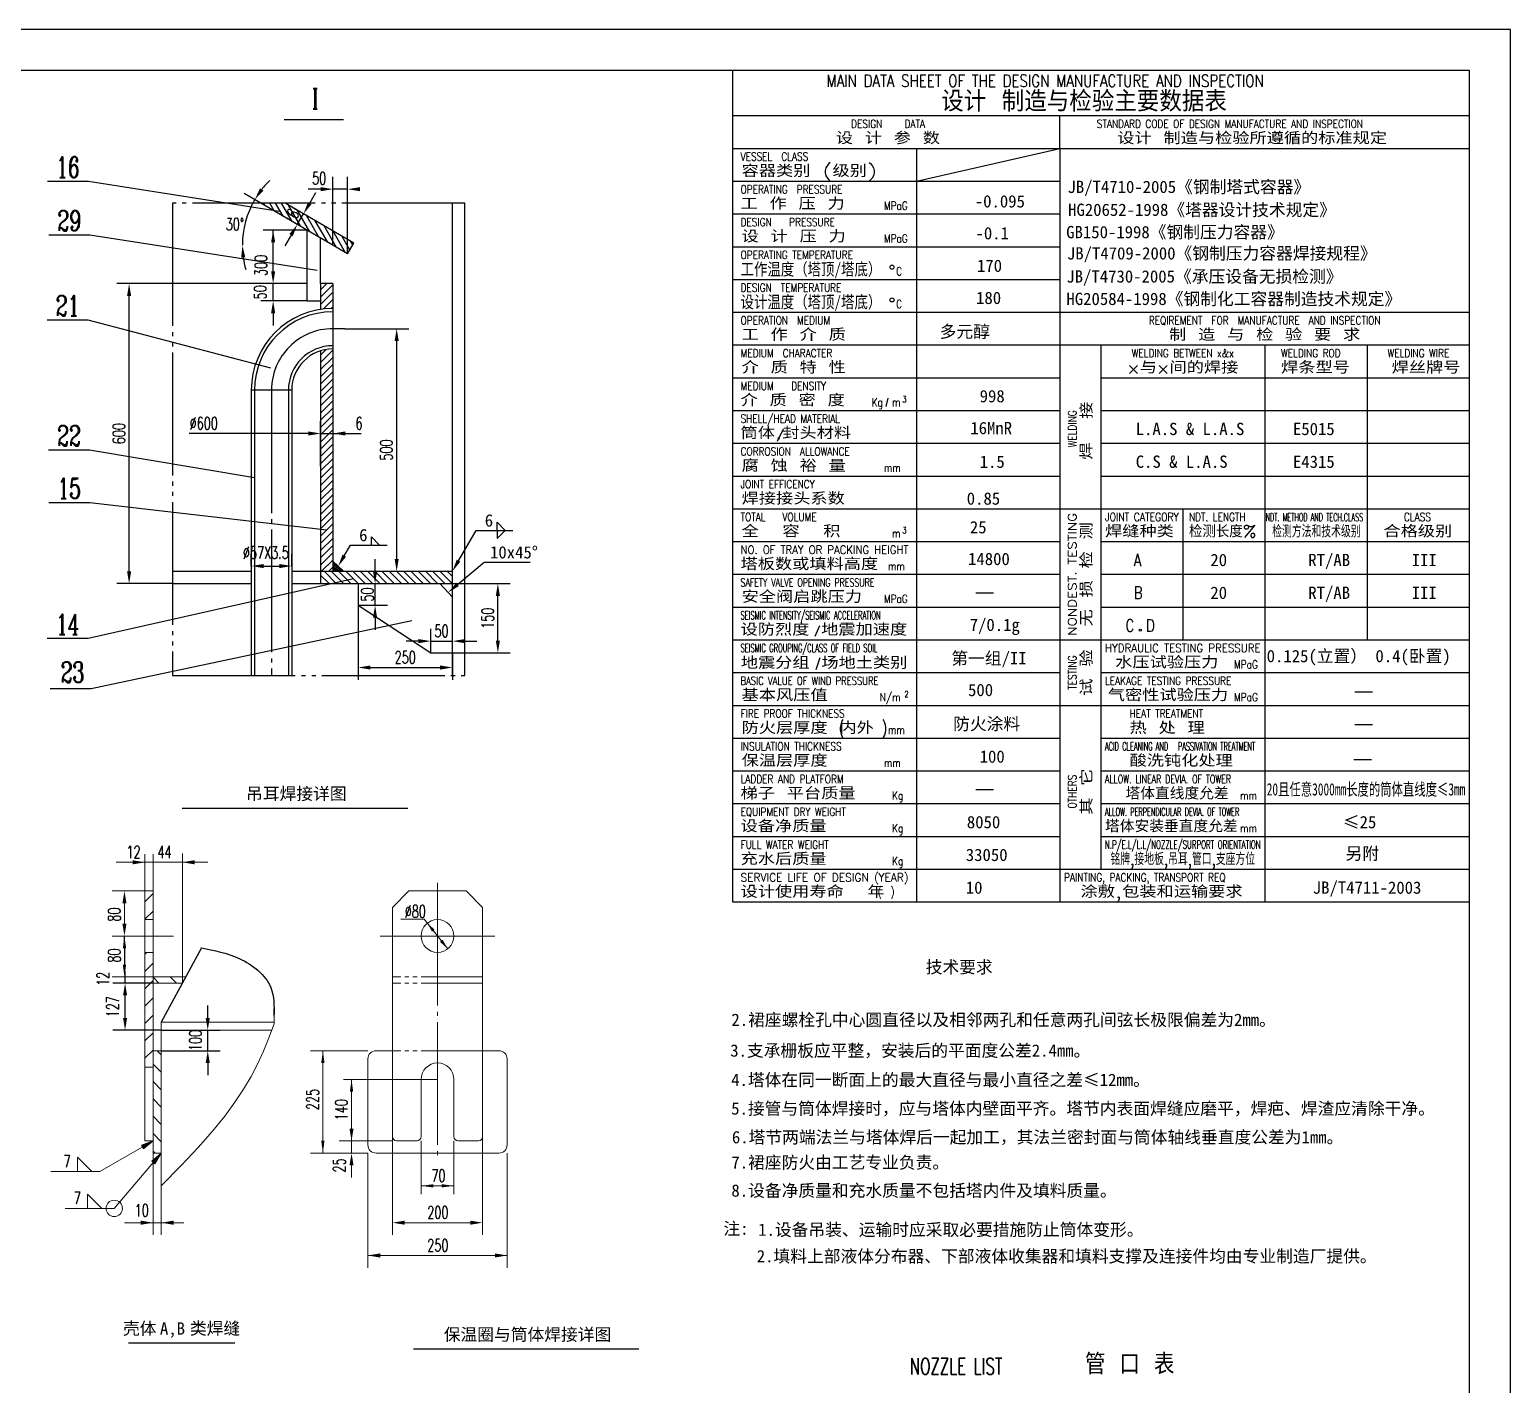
# Model space of a CAD drawing. Header units: inches. Extents: x 8 to 602, y 2 to 843.
# Drawn here: x 240.8 to 602.5, y 512.2 to 843 of the extents above; entities that cross this region are included whole.
import ezdxf
from ezdxf.enums import TextEntityAlignment as Align

# ---------------------------------------------------------------- set-up
doc = ezdxf.new("R2010")
doc.units = ezdxf.units.IN
doc.header["$MEASUREMENT"] = 0
for name, pattern in [('CENTER', [34, 30, -1.5, 1, -1.5]), ('DASHED', [5, 4, -1]), ('PHANTOM', [36.5, 30, -1.5, 1, -1.5, 1, -1.5]), ('PHANTOM1', [20, 15, -1, 1, -1, 1, -1])]:
    doc.linetypes.add(name, pattern=pattern)
for name, color, linetype in [('1', 7, 'Continuous'), ('2', 1, 'CENTER'), ('3', 6, 'Continuous'), ('4', 3, 'DASHED'), ('5', 2, 'PHANTOM'), ('6', 6, 'Continuous'), ('8', 2, 'PHANTOM1')]:
    doc.layers.add(name, color=color, linetype=linetype)
doc.styles.add('HZ22', font='COMPLEX', dxfattribs={"width": 0.8, "height": 2})
doc.styles.add('HZ23', font='complex', dxfattribs={"width": 0.8, "height": 3})
doc.styles.add('HZ3', font='complex.shx', dxfattribs={"width": 0.67, "height": 3, "bigfont": 'hztxt.shx'})
doc.styles.add('HZ4', font='complex', dxfattribs={"width": 0.67, "height": 4, "bigfont": 'hztxt'})
doc.styles.add('HZ5', font='complex', dxfattribs={"width": 0.67, "height": 5, "bigfont": 'hztxt'})
doc.styles.add('ST3', font='SimSun.ttf', dxfattribs={"height": 3})
doc.styles.get("Standard").update_dxf_attribs({"font": 'SimSun.ttf'})
doc.styles.add('SZ3', font='complex', dxfattribs={"width": 0.67, "height": 3, "bigfont": 'hztxt'})
doc.styles.add('SZ5', font='complex', dxfattribs={"width": 0.67, "height": 5})
doc.dimstyles.get("Standard").update_dxf_attribs({"dimtxt": 0.18, "dimasz": 0.18, "dimexe": 0.18, "dimexo": 0.0625, "dimgap": 0.09, "dimtad": 0, "dimtih": 1, "dimtoh": 1, "dimdec": 4, "dimzin": 0, "dimdsep": 46, "dimtxsty": 'Standard', "dimcen": 0.09, "dimadec": 0, "dimazin": 0, "dimtfac": 1, "dimtdec": 4, "dimtofl": 0, "dimtmove": 0, "dimatfit": 3, "dimfxl": 0, "dimtolj": 1, "dimtzin": 0, "dimarcsym": 0})
pattern_1 = [(135, (3402.4766, 6029.0756), (-2.1213203, -2.1213203), [])]

# ---------------------------------------------------------------- blocks, each defined once
blk = doc.blocks.new('*D4')
at = {"layer": '3', "color": 0, "lineweight": -2}
for p, q in [((271.01, 610.19), (261.16, 610.19)), ((264.16, 601.69), (264.16, 607.19)), ((273.01, 598.69), (261.16, 598.69))]:
    blk.add_line(p, q, dxfattribs=at)
at = {"layer": '3', "color": 0}
for points in [[(263.66, 607.19), (264.66, 607.19), (264.16, 610.19)], [(263.66, 601.69), (264.66, 601.69), (264.16, 598.69)]]:
    blk.add_solid(points, dxfattribs=at)
at = {"layer": 'DEFPOINTS', "color": 0}
for p in [(264.16, 610.19), (271.01, 610.19), (273.01, 598.69)]:
    blk.add_point(p, dxfattribs=at)
at = {"layer": '3', "color": 0, "insert": (261.16, 604.44), "char_height": 3, "attachment_point": 5, "rotation": 90, "style": 'SZ3'}
blk.add_mtext('\\A1;127', dxfattribs=at)
blk = doc.blocks.new('*D5')
at = {"layer": '3', "color": 0, "lineweight": -2}
for p, q in [((284.35, 601.69), (284.35, 604.69)), ((273.01, 598.69), (287.35, 598.69)), ((284.35, 593.69), (284.35, 598.69)), ((273.01, 593.69), (287.35, 593.69)), ((284.35, 590.69), (284.35, 587.69))]:
    blk.add_line(p, q, dxfattribs=at)
at = {"layer": '3', "color": 0}
for points in [[(283.85, 601.69), (284.85, 601.69), (284.35, 598.69)], [(283.85, 590.69), (284.85, 590.69), (284.35, 593.69)]]:
    blk.add_solid(points, dxfattribs=at)
at = {"layer": 'DEFPOINTS', "color": 0}
for p in [(273.01, 598.69), (284.35, 598.69), (273.01, 593.69)]:
    blk.add_point(p, dxfattribs=at)
at = {"layer": '3', "color": 0, "insert": (281.35, 596.19), "char_height": 3, "attachment_point": 5, "rotation": 90, "style": 'SZ3'}
blk.add_mtext('\\A1;100', dxfattribs=at)

msp = doc.modelspace()

# ---------------------------------------------------------------- hatches: boundary and pattern name
at = {"layer": '3'}
h = msp.add_hatch(dxfattribs=at)
h.set_pattern_fill('ANSI31', color=256, scale=10, angle=75, style=0)
h.set_pattern_definition([(120, (134.7995, -116.6448), (-1.0825318, -0.625), [])])
h.paths.add_polyline_path([(297.313, 800.635), (306.218, 795.431), (307.732, 798.021), (305.142, 799.534), (303.259, 800.635)])
h.paths.add_polyline_path([(307.732, 798.021), (306.218, 795.431), (314.914, 790.349), (314.914, 793.824)])
h.paths.add_polyline_path([(318.509, 788.248), (318.509, 791.723), (314.914, 793.824), (314.914, 790.349)])
h.paths.add_polyline_path([(318.509, 791.723), (318.509, 788.248), (320.022, 790.838)])
h.paths.add_polyline_path([(302.475, 797.957), (303.908, 800.409), (307.793, 798.138), (306.36, 795.686)], flags=9)
h = msp.add_hatch(dxfattribs=at)
h.set_pattern_fill('_USER', color=256, scale=3, angle=45, style=0, pattern_type=0)
h.set_pattern_definition([(45, (3402.4766, 6029.0756), (-2.1213203, 2.1213203), [])])
h.paths.add_polyline_path([(269.007, 625.695), (271.007, 625.695), (271.007, 632.695), (269.007, 632.695)])
h.paths.add_polyline_path([(269.007, 611.695), (271.007, 611.695), (271.007, 617.695), (269.007, 617.695)])
h.paths.add_polyline_path([(269.007, 611.695), (269.007, 589.695), (271.007, 589.695), (271.007, 611.695)])
h = msp.add_hatch(dxfattribs=at)
h.set_pattern_fill('_USER', color=256, scale=3, angle=135, style=0, pattern_type=0)
h.set_pattern_definition(pattern_1)
h.paths.add_polyline_path([(277.007, 610.195), (277.007, 611.695), (271.007, 611.695), (271.007, 610.195)])
h = msp.add_hatch(dxfattribs=at)
h.set_pattern_fill('_USER', color=256, scale=3, angle=135, style=0, pattern_type=0)
h.set_pattern_definition(pattern_1)
h.paths.add_polyline_path([(273.007, 593.695), (271.007, 593.695), (271.007, 568.695), (273.007, 568.695)])

# ---------------------------------------------------------------- linework, layer by layer
at = {"layer": '1'}
for p, q in [((592.48, 833.012), (33.48, 833.012)), ((592.48, 12.012), (592.48, 833.012)), ((318.509, 788.248), (297.313, 800.635)), ((320.022, 790.838), (303.259, 800.635)), ((344.103, 685.311), (344.103, 800.645)), ((347.109, 685.311), (347.109, 800.645)), ((308.604, 776.754), (308.604, 794.036)), ((311.914, 780.994), (311.914, 792.102)), ((318.509, 788.248), (320.022, 790.838)), ((308.604, 780.994), (275.736, 780.994)), ((311.914, 780.994), (311.914, 774.692)), ((314.914, 780.994), (311.914, 780.994)), ((314.914, 780.994), (314.914, 710.747)), ((308.604, 776.754), (311.914, 776.754)), ((311.914, 764.582), (311.914, 707.747)), ((294.974, 754.979), (294.974, 685.311)), ((304.854, 754.979), (294.974, 754.979)), ((295.774, 754.979), (295.774, 685.311)), ((304.054, 754.979), (304.054, 685.311)), ((304.854, 754.979), (304.854, 685.311)), ((317.482, 710.747), (314.914, 713.185)), ((275.736, 710.747), (294.974, 710.747)), ((304.854, 710.747), (344.103, 710.747)), ((275.736, 707.747), (294.974, 707.747)), ((304.854, 707.747), (344.103, 707.747)), ((321.054, 707.747), (321.054, 702.44)), ((344.103, 704.411), (341.046, 707.747)), ((321.054, 702.44), (338.807, 690.832)), ((338.807, 690.832), (344.103, 690.832)), ((282.792, 618.791), (273.007, 600.695))]:
    msp.add_line(p, q, dxfattribs=at)
at = {"layer": '1', "lineweight": 15}
for p, q in [((269.007, 571.695), (269.007, 632.695)), ((269.007, 632.695), (271.007, 632.695)), ((271.007, 568.695), (271.007, 632.695)), ((333.465, 632.695), (329.465, 628.695)), ((333.465, 632.695), (347.465, 632.695)), ((351.465, 628.695), (347.465, 632.695)), ((269.007, 625.695), (271.007, 625.695)), ((329.465, 572.695), (329.465, 628.695)), ((351.465, 628.695), (351.465, 572.695)), ((269.007, 617.695), (271.007, 617.695)), ((271.007, 611.695), (278.955, 611.695)), ((278.144, 611.695), (278.144, 610.195)), ((278.144, 610.195), (271.007, 610.195)), ((273.007, 600.695), (273.007, 593.695)), ((273.007, 598.695), (299.954, 598.695)), ((271.007, 593.695), (273.007, 593.695)), ((273.007, 593.695), (273.007, 568.695)), ((329.465, 593.695), (325.465, 593.695)), ((355.465, 593.695), (351.465, 593.695)), ((269.007, 589.695), (271.007, 589.695)), ((323.465, 591.695), (323.465, 570.695)), ((357.465, 570.695), (357.465, 591.695)), ((336.465, 572.695), (336.465, 586.695)), ((344.465, 586.695), (344.465, 572.695)), ((271.007, 571.695), (269.007, 571.695)), ((335.465, 571.695), (330.465, 571.695)), ((350.465, 571.695), (345.465, 571.695)), ((273.007, 568.695), (271.007, 568.695)), ((273.007, 568.695), (273.007, 560.695)), ((325.465, 568.695), (355.465, 568.695))]:
    msp.add_line(p, q, dxfattribs=at)
msp.add_circle((340.465, 621.695), 4, dxfattribs=at)
at = {"layer": '1'}
for radius in [19.94, 19.14, 10.86, 10.06]:
    msp.add_arc((314.914, 754.979), radius, 90, 180, dxfattribs=at)
at = {"layer": '1', "lineweight": 15}
for centre, radius, start, end in [((325.465, 591.695), 2, 90, 180), ((355.465, 591.695), 2, 0, 90), ((340.465, 586.695), 4, 0, 180), ((330.465, 572.695), 1, 180, 270), ((335.465, 572.695), 1, 270, 0), ((345.465, 572.695), 1, 180, 270), ((350.465, 572.695), 1, 270, 0), ((325.465, 570.695), 2, 180, 270), ((355.465, 570.695), 2, 270, 0)]:
    msp.add_arc(centre, radius, start, end, dxfattribs=at)
at = {"layer": '2'}
for p, q in [((317.863, 769.979), (314.914, 769.979)), ((299.914, 754.979), (299.914, 685.311))]:
    msp.add_line(p, q, dxfattribs=at)
at = {"layer": '2', "lineweight": 15}
for p, q in [((340.465, 634.695), (340.465, 566.695)), ((261.007, 621.695), (276.007, 621.695)), ((326.465, 621.695), (354.465, 621.695)), ((273.007, 600.695), (300.676, 600.695))]:
    msp.add_line(p, q, dxfattribs=at)
at = {"layer": '2'}
msp.add_arc((314.914, 754.979), 15, 90, 180, dxfattribs=at)
at = {"layer": '3'}
for p, q in [((592.48, 833.012), (412.48, 833.012)), ((412.48, 833.012), (412.48, 630.012)), ((302.988, 821.094), (317.478, 821.094)), ((412.48, 822.012), (592.48, 822.012)), ((492.48, 814.012), (492.48, 822.012)), ((412.48, 814.012), (592.48, 814.012)), ((457.48, 814.012), (457.48, 630.012)), ((457.48, 806.012), (492.48, 814.012)), ((492.48, 814.012), (492.48, 630.012)), ((314.914, 790.349), (314.914, 807.053)), ((318.509, 788.248), (318.509, 807.053)), ((255.206, 805.915), (245.206, 805.915)), ((301.796, 798.577), (255.206, 805.915)), ((297.313, 800.635), (293.246, 803.011)), ((311.914, 804.053), (308.914, 804.053)), ((309.245, 800.611), (310.759, 803.201)), ((318.509, 804.053), (314.914, 804.053)), ((412.48, 806.012), (492.48, 806.012)), ((307.732, 798.021), (305.142, 799.534)), ((306.218, 795.431), (303.628, 796.944)), ((306.218, 795.431), (307.732, 798.021)), ((412.48, 798.012), (492.48, 798.012)), ((255.533, 792.86), (245.533, 792.86)), ((311.085, 784.228), (255.533, 792.86)), ((308.604, 794.036), (297.845, 794.036)), ((300.32, 783.994), (300.32, 794.036)), ((304.704, 792.84), (303.191, 790.25)), ((412.48, 790.012), (492.48, 790.012)), ((412.48, 782.012), (492.48, 782.012)), ((275.736, 780.994), (262.147, 780.994)), ((265.147, 710.747), (265.147, 777.994)), ((303.503, 780.994), (297.32, 780.994)), ((300.32, 776.754), (300.32, 780.994)), ((311.914, 779.435), (313.473, 780.994)), ((311.914, 777.667), (314.914, 780.667)), ((311.914, 775.899), (314.914, 778.899)), ((308.604, 776.754), (297.32, 776.754)), ((312.706, 774.923), (314.914, 777.131)), ((314.474, 774.923), (314.914, 775.364)), ((412.48, 774.012), (492.48, 774.012)), ((492.48, 774.012), (592.48, 774.012)), ((255.131, 772.094), (245.131, 772.094)), ((299.729, 760.33), (255.131, 772.094)), ((300.32, 773.754), (300.32, 770.754)), ((317.863, 769.979), (333.487, 769.979)), ((330.487, 766.979), (330.487, 713.747)), ((311.914, 763.525), (313.298, 764.909)), ((311.914, 761.757), (314.914, 764.757)), ((412.48, 766.012), (492.48, 766.012)), ((492.48, 766.012), (592.48, 766.012)), ((502.48, 766.012), (502.48, 638.012)), ((542.48, 766.012), (542.48, 726.012)), ((567.48, 766.012), (567.48, 694.012)), ((311.914, 759.989), (314.914, 762.989)), ((311.914, 758.221), (314.914, 761.221)), ((311.914, 756.454), (314.914, 759.454)), ((311.914, 754.686), (314.914, 757.686)), ((311.914, 752.918), (314.914, 755.918)), ((412.48, 758.012), (492.48, 758.012)), ((502.48, 758.012), (592.48, 758.012)), ((311.914, 751.15), (314.914, 754.15)), ((311.914, 749.383), (314.914, 752.383)), ((450.48, 753.012), (449.98, 751.012)), ((311.914, 747.615), (314.914, 750.615)), ((311.914, 745.847), (314.914, 748.847)), ((412.48, 750.012), (492.48, 750.012)), ((502.48, 750.012), (592.48, 750.012)), ((311.914, 736.391), (311.914, 747.395)), ((312.23, 744.395), (314.914, 747.079)), ((313.997, 744.395), (314.914, 745.312)), ((423.48, 742.512), (424.98, 745.512)), ((308.914, 744.395), (279.791, 744.395)), ((311.914, 744.079), (312.23, 744.395)), ((311.914, 742.312), (313.997, 744.395)), ((311.914, 744.395), (321.858, 744.395)), ((311.914, 740.544), (314.914, 743.544)), ((311.914, 738.776), (314.914, 741.776)), ((412.48, 742.012), (492.48, 742.012)), ((502.48, 742.012), (592.48, 742.012)), ((255.473, 740.363), (245.473, 740.363)), ((295.774, 733.567), (255.473, 740.363)), ((311.914, 737.008), (314.914, 740.008)), ((311.914, 735.24), (314.914, 738.24)), ((311.914, 733.473), (314.914, 736.473)), ((311.914, 731.705), (314.914, 734.705)), ((311.914, 729.937), (314.914, 732.937)), ((311.914, 728.169), (314.914, 731.169)), ((412.48, 734.012), (492.48, 734.012)), ((502.48, 734.012), (592.48, 734.012)), ((542.48, 734.012), (542.48, 630.012)), ((255.522, 727.493), (245.522, 727.493)), ((313.414, 720.831), (255.522, 727.493)), ((311.914, 726.402), (314.914, 729.402)), ((311.914, 724.634), (314.914, 727.634)), ((311.914, 722.866), (314.914, 725.866)), ((311.914, 721.098), (314.914, 724.098)), ((412.48, 726.012), (492.48, 726.012)), ((492.48, 726.012), (592.48, 726.012)), ((522.48, 726.012), (522.48, 694.012)), ((529.48, 726.012), (529.48, 726.012)), ((311.914, 719.331), (314.914, 722.331)), ((311.914, 717.563), (314.914, 720.563)), ((345.603, 713.345), (349.877, 720.747)), ((349.877, 720.747), (358.855, 720.747)), ((355.014, 722.747), (357.014, 720.747)), ((355.014, 720.747), (355.014, 722.747)), ((355.014, 718.747), (357.014, 720.747)), ((355.014, 720.747), (355.014, 718.747)), ((311.914, 715.795), (314.914, 718.795)), ((311.914, 714.027), (314.914, 717.027)), ((317.698, 714.564), (319.198, 717.162)), ((319.198, 717.162), (328.176, 717.162)), ((324.335, 719.162), (326.335, 717.162)), ((324.335, 717.162), (324.335, 719.162)), ((412.48, 718.012), (492.48, 718.012)), ((502.48, 718.012), (592.48, 718.012)), ((294.974, 712.032), (294.974, 715.032)), ((304.854, 712.032), (304.854, 715.032)), ((311.914, 712.259), (314.914, 715.259)), ((312.169, 710.747), (314.914, 713.492)), ((317.42, 710.675), (314.914, 713.18)), ((315.119, 712.99), (314.914, 712.785)), ((315.391, 712.732), (314.914, 712.254)), ((316.817, 710.747), (314.914, 712.65)), ((315.663, 712.473), (314.914, 711.724)), ((325.21, 710.747), (325.21, 713.747)), ((345.336, 707.502), (351.865, 713.019)), ((351.865, 713.019), (363.095, 713.019)), ((319.931, 708.871), (255.137, 694.31)), ((297.974, 712.032), (301.854, 712.032)), ((313.983, 707.747), (311.914, 709.816)), ((315.751, 707.747), (312.751, 710.747)), ((315.751, 707.747), (312.751, 710.747)), ((313.937, 710.747), (314.914, 711.724)), ((317.519, 707.747), (314.519, 710.747)), ((317.519, 707.747), (314.519, 710.747)), ((315.935, 712.215), (314.914, 711.194)), ((316.93, 710.103), (314.914, 712.12)), ((316.207, 711.957), (314.914, 710.663)), ((315.756, 710.747), (314.914, 711.589)), ((315.226, 710.747), (314.914, 711.059)), ((316.479, 711.698), (315.528, 710.747)), ((316.751, 711.44), (316.058, 710.747)), ((319.286, 707.747), (316.286, 710.747)), ((317.024, 711.182), (316.589, 710.747)), ((317.296, 710.924), (317.119, 710.747)), ((321.054, 707.747), (318.054, 710.747)), ((322.822, 707.747), (319.822, 710.747)), ((324.59, 707.747), (321.59, 710.747)), ((326.358, 707.747), (323.358, 710.747)), ((328.125, 707.747), (325.125, 710.747)), ((329.893, 707.747), (326.893, 710.747)), ((331.661, 707.747), (328.661, 710.747)), ((329.509, 710.747), (333.487, 710.747)), ((333.429, 707.747), (330.429, 710.747)), ((335.196, 707.747), (332.196, 710.747)), ((336.964, 707.747), (333.964, 710.747)), ((338.732, 707.747), (335.732, 710.747)), ((340.5, 707.747), (337.5, 710.747)), ((342.267, 707.747), (339.267, 710.747)), ((344.035, 707.747), (341.035, 710.747)), ((344.103, 709.447), (342.803, 710.747)), ((412.48, 710.012), (492.48, 710.012)), ((502.48, 710.012), (592.48, 710.012)), ((275.736, 707.747), (262.147, 707.747)), ((321.054, 707.747), (328.21, 707.747)), ((325.21, 702.44), (325.21, 707.747)), ((344.103, 707.747), (358.199, 707.747)), ((471.895, 705.465), (476.232, 705.465)), ((321.054, 702.44), (321.054, 684.252)), ((321.054, 702.44), (328.21, 702.44)), ((355.199, 693.832), (355.199, 704.747)), ((412.48, 702.012), (492.48, 702.012)), ((502.48, 702.012), (592.48, 702.012)), ((334.178, 698.694), (255.855, 682.065)), ((325.21, 699.44), (325.21, 696.44)), ((338.807, 690.832), (338.807, 696.695)), ((344.103, 690.832), (344.103, 696.695)), ((432.707, 694.893), (433.869, 697.517)), ((255.137, 694.31), (245.137, 694.31)), ((335.807, 693.695), (332.807, 693.695)), ((338.807, 693.695), (344.103, 693.695)), ((344.103, 690.832), (344.103, 684.252)), ((344.103, 690.832), (358.199, 690.832)), ((347.103, 693.695), (350.103, 693.695)), ((412.48, 694.012), (492.48, 694.012)), ((492.48, 694.012), (592.48, 694.012)), ((324.054, 687.252), (341.103, 687.252)), ((432.951, 686.74), (433.919, 689.71)), ((412.48, 686.012), (492.48, 686.012)), ((502.48, 686.012), (592.48, 686.012)), ((255.855, 682.065), (245.855, 682.065)), ((564.451, 681.352), (568.788, 681.352)), ((412.48, 678.012), (492.48, 678.012)), ((492.48, 678.012), (592.48, 678.012)), ((564.451, 673.352), (568.788, 673.352)), ((412.48, 670.012), (492.48, 670.012)), ((502.48, 670.012), (592.48, 670.012)), ((412.48, 662.012), (492.48, 662.012)), ((502.48, 662.012), (592.48, 662.012)), ((564.232, 664.805), (568.569, 664.805)), ((471.895, 657.465), (476.232, 657.465)), ((278.133, 652.95), (333.192, 652.95)), ((412.48, 654.012), (492.48, 654.012)), ((502.48, 654.012), (592.48, 654.012)), ((412.48, 646.012), (492.48, 646.012)), ((502.48, 646.012), (592.48, 646.012)), ((412.48, 638.012), (592.48, 638.012)), ((492.48, 638.012), (592.48, 638.012)), ((412.48, 630.012), (592.48, 630.012)), ((264.155, 610.195), (264.007, 621.695)), ((264.962, 522.388), (290.962, 522.388)), ((334.592, 520.899), (389.65, 520.899))]:
    msp.add_line(p, q, dxfattribs=at)
at = {"layer": '3', "lineweight": 15}
for p, q in [((269.007, 632.695), (269.007, 641.695)), ((271.007, 641.695), (271.007, 632.695)), ((278.144, 641.834), (278.144, 611.695)), ((262.007, 639.695), (284.349, 639.695)), ((269.007, 632.695), (261.007, 632.695)), ((264.007, 624.695), (264.007, 629.695)), ((337.206, 625.769), (331.465, 625.769)), ((342.963, 618.571), (337.206, 625.769)), ((264.007, 621.695), (261.007, 621.695)), ((261.007, 611.695), (274.007, 611.695)), ((323.465, 593.695), (309.465, 593.695)), ((312.465, 593.695), (312.465, 568.695)), ((340.465, 586.695), (317.465, 586.695)), ((319.465, 586.695), (319.465, 571.695)), ((319.465, 574.695), (319.465, 577.695)), ((271.007, 571.695), (258.007, 564.195)), ((268.158, 570.629), (271.007, 571.695)), ((268.258, 570.456), (271.007, 571.695)), ((268.358, 570.282), (271.007, 571.695)), ((271.007, 571.695), (268.458, 570.109)), ((271.007, 571.695), (268.558, 569.936)), ((271.007, 571.695), (268.658, 569.763)), ((319.465, 571.695), (316.465, 571.695)), ((329.465, 571.695), (317.465, 571.695)), ((319.465, 571.695), (319.465, 568.695)), ((329.465, 572.695), (329.465, 548.695)), ((336.465, 571.695), (336.465, 558.695)), ((344.465, 571.695), (344.465, 558.695)), ((351.465, 572.695), (351.465, 548.695)), ((273.007, 568.695), (261.507, 555.195)), ((268.658, 569.763), (268.158, 570.629)), ((268.558, 569.936), (268.258, 570.456)), ((268.458, 570.109), (268.358, 570.282)), ((270.681, 566.735), (273.007, 568.695)), ((270.833, 566.606), (273.007, 568.695)), ((270.985, 566.476), (273.007, 568.695)), ((271.007, 568.695), (271.007, 548.695)), ((273.007, 568.695), (271.138, 566.346)), ((273.007, 568.695), (271.29, 566.217)), ((273.007, 568.695), (271.442, 566.087)), ((323.465, 568.695), (309.465, 568.695)), ((319.465, 568.695), (316.465, 568.695)), ((323.465, 568.695), (323.465, 540.695)), ((357.465, 568.695), (357.465, 540.695)), ((258.007, 564.195), (246.007, 564.195)), ((256.007, 564.195), (252.507, 567.695)), ((252.507, 567.695), (252.507, 564.195)), ((271.442, 566.087), (270.681, 566.735)), ((271.29, 566.217), (270.833, 566.606)), ((271.138, 566.346), (270.985, 566.476)), ((319.465, 565.695), (319.465, 562.695)), ((273.007, 560.695), (273.007, 548.695)), ((336.465, 560.695), (344.465, 560.695)), ((258.507, 555.195), (255.007, 558.695)), ((255.007, 558.695), (255.007, 555.195)), ((261.507, 555.195), (249.507, 555.195)), ((264.007, 551.695), (278.507, 551.695)), ((332.465, 551.695), (348.465, 551.695)), ((323.465, 543.695), (357.465, 543.695))]:
    msp.add_line(p, q, dxfattribs=at)
at = {"layer": '3'}
msp.add_lwpolyline([(8.48, 2.012), (602.48, 2.012), (602.48, 843.012), (8.48, 843.012)], close=True, dxfattribs=at)
at = {"layer": '3', "lineweight": 15}
for points in [[(269.007, 639.695, 0, 1, 0), (266.007, 639.695, 1, 1, 0)], [(278.144, 639.695, 0, 1, 0), (281.144, 639.695, 1, 1, 0)], [(264.007, 621.695, 0, 0.8, 0), (264.007, 618.695, 0.8, 0.8, 0)], [(337.966, 624.818, 0, 0.8, 0), (339.44, 623.006, 0.8, 0.8, 0)], [(342.963, 618.571, 0, 0.8, 0), (341.391, 620.52, 0.8, 0.8, 0)], [(264.007, 611.695, 0, 0.8, 0), (264.007, 614.695, 0.8, 0.8, 0)], [(312.465, 593.695, 0, 0.8, 0), (312.465, 590.695, 0.8, 0.8, 0)], [(319.465, 586.695, 0, 0.8, 0), (319.465, 583.695, 0.8, 0.8, 0)], [(319.465, 571.695, 0, 0.8, 0), (319.465, 574.695, 0.8, 0.8, 0)], [(312.465, 568.695, 0, 0.8, 0), (312.465, 571.695, 0.8, 0.8, 0)], [(336.465, 560.695, 0, 0.8, 0), (339.465, 560.695, 0.8, 0.8, 0)], [(344.465, 560.695, 0, 0.8, 0), (341.465, 560.695, 0.8, 0.8, 0)], [(271.007, 551.695, 0, 1, 0), (268.007, 551.695, 1, 1, 0)], [(273.007, 551.695, 0, 1, 0), (276.007, 551.695, 1, 1, 0)], [(323.465, 543.695, 0, 1, 0), (326.465, 543.695, 1, 1, 0)], [(357.465, 543.695, 0, 1, 0), (354.465, 543.695, 1, 1, 0)]]:
    msp.add_lwpolyline(points, format="xyseb", dxfattribs=at)
msp.add_lwpolyline([(273.007, 560.695), (277.872, 565.654), (282.022, 570.089), (285.54, 574.085), (288.507, 577.726), (291.005, 581.098), (293.116, 584.285), (294.923, 587.372), (296.507, 590.445), (297.942, 593.582), (299.272, 596.839), (300.532, 600.267), (300.507, 603.914), (300.532, 604.076)], dxfattribs=at)
at = {"layer": '3'}
for centre, radius in [((451.48, 785.012), 0.5), ((451.48, 777.012), 0.5), ((512.098, 696.385), 0.267)]:
    msp.add_circle(centre, radius, dxfattribs=at)
at = {"layer": '3', "lineweight": 15}
msp.add_circle((261.507, 555.195), 2, dxfattribs=at)
at = {"layer": '3'}
for start, end in [(134.12869, 141.91382), (149.69896, 180), (187.78514, 195.57027)]:
    msp.add_arc((314.914, 790.349), 22.096, start, end, dxfattribs=at)
msp.add_spline([(282.792, 618.791), (292.028, 616.208), (299.757, 609.094), (300.52, 602.09)], degree=3, dxfattribs=at)
for points in [[(297.936, 803.698), (297.109, 804.26), (295.837, 801.497)], [(311.914, 804.553), (311.914, 803.553), (314.914, 804.053)], [(321.509, 804.553), (321.509, 803.553), (318.509, 804.053)], [(308.814, 800.863), (309.677, 800.359), (307.732, 798.021)], [(299.82, 791.036), (300.82, 791.036), (300.32, 794.036)], [(304.273, 793.093), (305.136, 792.588), (306.218, 795.431)], [(292.523, 787.322), (293.521, 787.39), (292.818, 790.349)], [(299.82, 783.994), (300.82, 783.994), (300.32, 780.994)], [(264.647, 777.994), (265.647, 777.994), (265.147, 780.994)], [(299.82, 773.754), (300.82, 773.754), (300.32, 776.754)], [(329.987, 766.979), (330.987, 766.979), (330.487, 769.979)], [(308.914, 744.895), (308.914, 743.895), (311.914, 744.395)], [(317.914, 744.895), (317.914, 743.895), (314.914, 744.395)], [(297.974, 712.532), (297.974, 711.532), (294.974, 712.032)], [(301.854, 712.532), (301.854, 711.532), (304.854, 712.032)], [(317.265, 714.814), (318.131, 714.314), (316.198, 711.966)], [(329.987, 713.747), (330.987, 713.747), (330.487, 710.747)], [(345.17, 713.595), (346.036, 713.095), (344.103, 710.747)], [(264.647, 710.747), (265.647, 710.747), (265.147, 707.747)], [(324.71, 710.747), (325.71, 710.747), (325.21, 707.747)], [(345.659, 707.12), (345.014, 707.884), (343.045, 705.566)], [(354.699, 704.747), (355.699, 704.747), (355.199, 707.747)], [(324.71, 699.44), (325.71, 699.44), (325.21, 702.44)], [(335.807, 694.195), (335.807, 693.195), (338.807, 693.695)], [(347.103, 694.195), (347.103, 693.195), (344.103, 693.695)], [(354.699, 693.832), (355.699, 693.832), (355.199, 690.832)], [(324.054, 687.752), (324.054, 686.752), (321.054, 687.252)], [(341.103, 687.752), (341.103, 686.752), (344.103, 687.252)]]:
    msp.add_solid(points, dxfattribs=at)
at = {"layer": '3', "lineweight": 15}
for points in [[(263.507, 629.695), (264.507, 629.695), (264.007, 632.695)], [(263.507, 624.695), (264.507, 624.695), (264.007, 621.695)], [(318.965, 574.695), (319.965, 574.695), (319.465, 571.695)], [(318.965, 565.695), (319.965, 565.695), (319.465, 568.695)], [(332.465, 552.195), (332.465, 551.195), (329.465, 551.695)], [(348.465, 552.195), (348.465, 551.195), (351.465, 551.695)]]:
    msp.add_solid(points, dxfattribs=at)
at = {"layer": '5'}
for p, q in [((347.109, 800.645), (275.736, 800.645)), ((275.736, 800.645), (275.736, 685.311)), ((275.736, 685.311), (347.109, 685.311))]:
    msp.add_line(p, q, dxfattribs=at)
at = {"layer": '8', "lineweight": 15}
for p, q in [((351.465, 611.695), (329.465, 611.695)), ((351.465, 610.195), (329.465, 610.195)), ((351.465, 593.695), (329.465, 593.695))]:
    msp.add_line(p, q, dxfattribs=at)

# ---------------------------------------------------------------- texts
at = {"layer": '3'}
for s, height, style, width, p in [('MAIN DATA SHEET OF THE DESIGN MANUFACTURE AND INSPECTION', 3, 'HZ23', 0.8, (435.48, 829.012)), ('I', 5, 'HZ5', 0.7, (309.762, 823.635)), ('设计 制造与检验主要数据表', 5, 'HZ5', 1.1, (463.48, 823.012)), ('DESIGN    DATA', 2, 'HZ22', 0.8, (441.48, 819.012)), ('STANDARD CODE OF DESIGN MANUFACTURE AND INSPECTION', 2, 'HZ22', 0.8, (501.48, 819.012)), ('设 计 参 数', 3, 'HZ3', 1.4, (437.732, 815.012)), ('设计 制造与检验所遵循的标准规定', 3, 'HZ3', 1.4, (506.48, 815.012)), ('VESSEL  CLASS', 2, 'HZ22', 0.8, (414.48, 811.012)), ('容器类别 (级别)', 3, 'HZ3', 1.4, (414.732, 807.012)), ('OPERATING  PRESSURE', 2, 'HZ22', 0.8, (414.48, 803.012)), ('工 作 压 力', 3, 'HZ3', 1.4, (414.48, 799.012)), ('MPaG', 2, 'HZ22', 0.8, (449.48, 799.012)), ('30%%D', 3, 'HZ3', 0.67, (288.736, 794.005)), ('DESIGN   PRESSURE', 2, 'HZ22', 0.8, (414.48, 795.012)), ('设 计 压 力', 3, 'HZ3', 1.4, (414.732, 791.012)), ('MPaG', 2, 'HZ22', 0.8, (449.48, 791.012)), ('OPERATING TEMPERATURE', 2, 'HZ22', 0.8, (414.48, 787.012)), ('工作温度（塔顶/塔底）', 3, 'ST3', 0.8, (414.48, 783.012)), ('C', 2, 'HZ22', 0.8, (452.48, 783.012)), ('DESIGN  TEMPERATURE', 2, 'HZ22', 0.8, (414.48, 779.012)), ('设计温度（塔顶/塔底）', 3, 'ST3', 0.8, (414.48, 775.012)), ('C', 2, 'HZ22', 0.8, (452.48, 775.012)), ('OPERATION  MEDIUM', 2, 'HZ22', 0.8, (414.48, 771.012)), ('工 作 介 质', 3, 'HZ3', 1.4, (414.732, 767.012)), ('MEDIUM  CHARACTER', 2, 'HZ22', 0.8, (414.48, 763.012)), ('WELDING ROD', 2, 'HZ22', 0.8, (546.48, 763.012)), ('WELDING WIRE', 2, 'HZ22', 0.8, (572.48, 763.012)), ('介 质 特 性', 3, 'HZ3', 1.4, (414.732, 759.012)), ('焊条型号', 3, 'HZ3', 1.4, (546.48, 759.012)), ('焊丝牌号', 3, 'HZ3', 1.4, (573.48, 759.012)), ('MEDIUM   DENSITY', 2, 'HZ22', 0.8, (414.48, 755.012)), ('介 质 密 度', 3, 'HZ3', 1.4, (414.48, 751.012)), ('Kg', 2, 'HZ22', 0.8, (446.48, 751.012)), ('m', 2, 'HZ22', 0.8, (451.48, 751.012)), ('3', 1.5, 'HZ22', 0.8, (453.98, 752.012)), ('SHELL/HEAD MATERIAL', 2, 'HZ22', 0.8, (414.48, 747.012)), ('筒体.封头材料', 3, 'HZ3', 1.4, (414.48, 743.012)), ('CORROSION  ALLOWANCE', 2, 'HZ22', 0.8, (414.48, 739.012)), ('腐 蚀 裕 量', 3, 'HZ3', 1.4, (414.732, 735.012)), ('mm', 2, 'HZ22', 0.8, (449.48, 735.012)), ('JOINT EFFICENCY', 2, 'HZ22', 0.8, (414.48, 731.012)), ('焊接接头系数', 3, 'HZ3', 1.4, (414.732, 727.012)), ('TOTAL   VOLUME', 2, 'HZ22', 0.8, (414.48, 723.012)), ('NDT. LENGTH', 2, 'HZ22', 0.8, (523.98, 723.012)), ('NDT. METHOD AND TECH.CLASS', 2, 'HZ22', 0.49, (542.702, 722.953)), ('CLASS', 2, 'HZ22', 0.8, (576.48, 723.012)), ('全  容  积', 3, 'HZ3', 1.4, (414.732, 719.012)), ('m', 2, 'HZ22', 0.8, (451.48, 719.012)), ('3', 1.5, 'HZ22', 0.8, (453.98, 720.012)), ('焊缝种类', 3, 'HZ3', 1.4, (503.48, 719.012)), ('检测方法和技术级别', 3, 'HZ3', 0.8, (544.311, 719.012)), ('合格级别', 3, 'HZ3', 1.4, (571.48, 719.012)), ('塔板数或填料高度', 3, 'HZ3', 1.4, (414.48, 711.012)), ('A', 3, 'HZ23', 0.8, (510.48, 712.012)), ('SAFETY VALVE OPENING PRESSURE', 2, 'HZ22', 0.7, (414.48, 707.012)), ('mm', 2, 'HZ22', 0.8, (450.48, 711.012)), ('安全阀启跳压力', 3, 'HZ3', 1.4, (414.732, 703.012)), ('B', 3, 'HZ23', 0.8, (510.48, 704.012)), ('MPaG', 2, 'HZ22', 0.8, (449.48, 703.012)), ('SEISMIC INTENSITY/SEISMIC ACCELERATION', 2, 'HZ22', 0.6, (414.48, 699.012)), ('设防烈度 地震加速度', 3, 'HZ3', 1.4, (414.48, 695.012)), ('C', 3, 'HZ23', 0.8, (508.48, 696.012)), ('D', 3, 'HZ23', 0.8, (513.48, 696.012)), ('SEISMIC GROUPING/CLASS OF FIELD SOIL', 2, 'HZ22', 0.6, (414.48, 691.012)), ('23', 5, 'SZ5', 0.67, (248.438, 683.618)), ('地震分组 场地土类别', 3, 'HZ3', 1.4, (414.537, 686.908)), ('水压试验压力', 3, 'HZ3', 1.4, (505.98, 687.012)), ('MPaG', 2, 'HZ22', 0.8, (534.98, 687.012)), ('BASIC VALUE OF WIND PRESSURE', 2, 'HZ22', 0.75, (414.48, 683.012)), ('LEAKAGE TESTING PRESSURE', 2, 'HZ22', 0.8, (503.48, 683.012)), ('基本风压值', 3, 'HZ3', 1.4, (414.732, 679.012)), ('N/m', 2, 'HZ22', 0.8, (448.48, 679.012)), ('2', 1.5, 'HZ22', 0.8, (454.48, 680.012)), ('气密性试验压力', 3, 'HZ3', 1.4, (504.16, 679.012)), ('MPaG', 2, 'HZ22', 0.8, (534.98, 679.012)), ('FIRE PROOF THICKNESS', 2, 'HZ22', 0.8, (414.48, 675.012)), ('HEAT TREATMENT', 2, 'HZ22', 0.8, (509.48, 675.012)), ('防火层厚度 内外 ', 3, 'HZ3', 1.4, (414.732, 671.012)), ('(', 3, 'HZ3', 0.7, (438.48, 671.012)), (')', 3, 'HZ3', 0.7, (448.967, 671.012)), ('热 处 理', 3, 'HZ3', 1.4, (509.48, 671.012)), ('mm', 2, 'HZ22', 0.8, (450.48, 671.012)), ('INSULATION THICKNESS', 2, 'HZ22', 0.8, (414.48, 667.012)), ('保温层厚度', 3, 'HZ3', 1.4, (414.732, 663.012)), ('ACID CLEANING AND', 2, 'HZ22', 0.5, (503.48, 667.012)), ('酸洗钝化处理', 3, 'HZ3', 1.4, (509.48, 663.012)), (' PASSIVATION TREATMENT', 2, 'HZ22', 0.5, (520.48, 667.012)), ('mm', 2, 'HZ22', 0.8, (449.48, 663.012)), ('梯子 平台质量', 3, 'HZ3', 1.4, (414.48, 655.012)), ('LADDER AND PLATFORM', 2, 'HZ22', 0.8, (414.48, 659.012)), ('ALLOW. LINEAR DEVIA. OF TOWER', 2, 'HZ22', 0.7, (503.48, 659.012)), ('塔体直线度允差', 3, 'HZ3', 1.2, (508.48, 655.012)), ('Kg', 2, 'HZ22', 0.8, (451.48, 655.012)), ('mm', 2, 'HZ22', 0.8, (536.48, 655.012)), ('EQUIPMENT DRY WEIGHT', 2, 'HZ22', 0.8, (414.48, 651.012)), ('ALLOW. PERPENDICULAR DEVIA. OF TOWER', 2, 'HZ22', 0.55, (503.48, 651.012)), ('设备净质量', 3, 'HZ3', 1.4, (414.48, 647.012)), ('Kg', 2, 'HZ22', 0.8, (451.48, 647.012)), ('塔体安装垂直度允差', 3, 'HZ3', 1.2, (503.48, 647.012)), ('mm', 2, 'HZ22', 0.8, (536.48, 647.012)), ('FULL WATER WEIGHT', 2, 'HZ22', 0.8, (414.48, 643.012)), ('充水后质量', 3, 'HZ3', 1.4, (414.48, 639.012)), ('Kg', 2, 'HZ22', 0.8, (451.48, 639.012)), ('PAINTING, PACKING, TRANSPORT REQ', 2, 'HZ22', 0.8, (493.48, 635.012)), ('设计使用寿命  年', 3, 'HZ3', 1.4, (414.48, 631.012)), ('(  )', 2, 'HZ22', 0.8, (447.98, 631.512)), ('涂敷,包装和运输要求', 3, 'HZ3', 1.4, (497.48, 631.012)), ('NOZZLE LIST', 4, 'HZ4', 0.67, (455.806, 514.621))]:
    msp.add_text(s, height=height, dxfattribs=dict(at, style=style, width=width)).set_placement(p)
for s, height, style, width, p in [('16', 5, 'SZ5', 0.67, (250.206, 806.915)), ('29', 5, 'SZ5', 0.67, (250.533, 793.86)), ('21', 5, 'SZ5', 0.67, (250.131, 773.094)), ('REQIREMENT  FOR  MANUFACTURE  AND INSPECTION', 2, 'HZ22', 0.8, (542.48, 771.012)), ('制 造 与 检 验 要 求', 3, 'HZ3', 1.4, (542.48, 767.012)), ('WELDING BETWEEN x&x', 2, 'HZ22', 0.8, (522.48, 763.012)), ('x与x间的焊接', 3, 'HZ3', 1.4, (522.48, 759.012)), ('22', 5, 'SZ5', 0.67, (250.473, 741.363)), ('15', 5, 'SZ5', 0.67, (250.522, 728.493)), ('14', 5, 'SZ5', 0.67, (250.137, 695.31)), ('铭牌,接地板,吊耳,管口,支座方位', 3, 'HZ3', 0.8, (522.48, 639.012))]:
    msp.add_text(s, height=height, dxfattribs=dict(at, style=style, width=width)).set_placement(p, align=Align.CENTER)
for s, height, style, p in [('JB/T4710-2005《钢制塔式容器》', 3, 'ST3', (494.317, 803.122)), ('-0.095', 3, 'ST3', (471.679, 799.588)), ('HG20652-1998《塔器设计技术规定》', 3, 'ST3', (494.471, 797.523)), ('-0.1', 3, 'ST3', (471.857, 791.799)), ('GB150-1998《钢制压力容器》', 3, 'ST3', (493.999, 792.077)), ('JB/T4709-2000《钢制压力容器焊接规程》', 3, 'ST3', (494.176, 786.889)), ('170', 3, 'ST3', (472.214, 783.846)), ('JB/T4730-2005《承压设备无损检测》', 3, 'ST3', (494.036, 781.245)), ('180', 3, 'ST3', (471.99, 776.012)), ('HG20584-1998《钢制化工容器制造技术规定》', 3, 'ST3', (494.059, 775.767)), ('多元醇', 3, 'ST3', (463.097, 767.789)), ('16MnR', 3, 'ST3', (470.585, 744.231)), ('L.A.S & L.A.S', 3, 'ST3', (510.98, 744.012)), ('E5015', 3, 'ST3', (549.373, 744.012)), ('1.5', 3, 'ST3', (472.868, 736.012)), ('C.S & L.A.S', 3, 'ST3', (510.98, 736.012)), ('E4315', 3, 'ST3', (549.373, 736.012)), ('0.85 ', 3, 'ST3', (469.71, 727.012)), ('25', 3, 'ST3', (470.48, 720.012)), ('14800', 3, 'ST3', (470.029, 712.27)), ('20', 3, 'ST3', (529.206, 712.012)), ('RT/AB', 3, 'ST3', (553.127, 712.012)), ('III ', 3, 'ST3', (578.377, 712.012)), ('20', 3, 'ST3', (529.206, 704.012)), ('RT/AB', 3, 'ST3', (553.127, 704.012)), ('III', 3, 'ST3', (578.377, 704.012)), ('7/0.1g', 3, 'ST3', (470.435, 696.178)), ('第一组/II', 3, 'ST3', (465.943, 688.012)), ('0.125(立置） 0.4(卧置)', 3, 'ST3', (542.96, 688.553)), ('500', 3, 'ST3', (470.029, 680.27)), ('防火涂料 ', 3, 'ST3', (466.4, 672.012)), ('100', 3, 'ST3', (472.868, 664.012)), ('8050', 3, 'ST3', (469.738, 648.012)), ('另附', 3, 'ST3', (562.233, 640.357)), ('33050', 3, 'ST3', (469.48, 640.012)), ('10', 3, 'ST3', (469.48, 632.012)), ('技术要求', 3, 'ST3', (459.689, 612.615)), ('2.裙座螺栓孔中心圆直径以及相邻两孔和任意两孔间弦长极限偏差为2mm。', 3, 'ST3', (412.234, 599.748)), ('3.支承栅板应平整，安装后的平面度公差2.4mm。', 3, 'ST3', (411.957, 592.236)), ('4.塔体在同一断面上的最大直径与最小直径之差≤12mm。', 3, 'ST3', (412.189, 585.087)), ('5.接管与筒体焊接时，应与塔体内壁面平齐。塔节内表面焊缝应磨平，焊疤、焊渣应清除干净。 ', 3, 'ST3', (412.189, 578.087)), ('6.塔节两端法兰与塔体焊后一起加工，其法兰密封面与筒体轴线垂直度公差为1mm。', 3, 'ST3', (412.357, 571.087)), ('7.裙座防火由工艺专业负责。', 3, 'ST3', (412.234, 564.916)), ('8.设备净质量和充水质量不包括塔内件及填料质量。', 3, 'ST3', (412.234, 558.044)), ('注:', 3, 'ST3', (410.282, 548.762)), ('1.设备吊装、运输时应采取必要措施防止筒体变形。', 3, 'ST3', (418.782, 548.494)), ('A,B', 3, 'ST3', (272.679, 524.36)), ('管 口 表', 5, 'HZ5', (498.59, 514.678))]:
    msp.add_text(s, height=height, dxfattribs=dict(at, style=style)).set_placement(p)
for s, height, style, width, p in [('WELDING', 2, 'HZ22', 0.8, (496.48, 741.012)), ('焊  接', 3, 'HZ3', 1.4, (500.48, 738.012))]:
    msp.add_text(s, height=height, rotation=90, dxfattribs=dict(at, style=style, width=width)).set_placement(p)
at = {"layer": '3', "style": 'ST3'}
for s, p in [('6', (353.026, 723.154)), ('6', (322.347, 719.569)), ('10x45%%D', (359.142, 715.426))]:
    msp.add_text(s, height=3, dxfattribs=at).set_placement(p, align=Align.MIDDLE)
at = {"layer": '3', "style": 'HZ22', "width": 1.00639}
msp.add_text('NONDEST. TESTING', height=2, rotation=90, dxfattribs=at).set_placement((496.48, 695.012), (496.48, 725.012), align=Align.FIT)
at = {"layer": '3'}
for s, height, style, width, p, p2 in [('JOINT CATEGORY', 2, 'HZ22', 0.677419, (503.48, 723.012), (521.48, 723.012)), ('检测长度%', 3, 'HZ3', 1.132353, (523.98, 719.012), (540.48, 719.012)), ('NO. OF TRAY OR PACKING HEIGHT', 2, 'HZ22', 0.728426, (414.48, 715.012), (455.48, 715.012)), ('HYDRAULIC TESTING PRESSURE', 2, 'HZ22', 0.754253, (503.48, 691.012), (541.48, 691.012)), ('20且任意3000mm长度的筒体直线度≤3mm', 3, 'ST3', 0.649554, (542.98, 656.012), (591.48, 656.012)), ('N.P/E.L/L.L/NOZZLE/SURPORT ORIENTATION', 2, 'HZ22', 0.534137, (503.48, 643.012), (541.48, 643.012)), ('SERVICE LIFE OF DESIGN (YEAR)', 2, 'HZ22', 0.771505, (414.48, 635.012), (455.48, 635.012))]:
    msp.add_text(s, height=height, dxfattribs=dict(at, style=style, width=width)).set_placement(p, p2, align=Align.FIT)
for s, height, style, width, p in [('无 损 检 测', 3, 'HZ3', 1.4, (500.48, 710.012)), ('试 验', 3, 'HZ3', 1.4, (500.48, 686.012)), ('TESTING', 2, 'HZ22', 0.8, (496.48, 686.012)), ('其 它', 3, 'HZ3', 1.4, (500.48, 656.953)), ('OTHERS', 2, 'HZ22', 0.8, (496.48, 656.953))]:
    msp.add_text(s, height=height, rotation=90, dxfattribs=dict(at, style=style, width=width)).set_placement(p, align=Align.CENTER)
at = {"layer": '3', "style": 'ST3'}
for s, p in [('吊耳焊接详图', (305.986, 654.95)), ('≤25', (565.664, 648.012)), ('JB/T4711-2003', (567.48, 632.012)), ('壳体    类焊缝', (277.962, 524.388)), ('保温圈与筒体焊接详图', (362.445, 522.899))]:
    msp.add_text(s, height=3, dxfattribs=at).set_placement(p, align=Align.CENTER)
at = {"layer": '3', "lineweight": 15, "style": 'SZ3', "width": 0.67}
for s, p in [('12', (264.507, 640.695)), ('44', (272.062, 640.695)), ('%%C80', (332.465, 626.195)), ('70', (338.965, 561.695)), ('10', (266.507, 553.195)), ('200', (337.965, 552.695)), ('250', (337.965, 544.695))]:
    msp.add_text(s, height=3, dxfattribs=at).set_placement(p)
for s, p in [('80', (263.007, 625.195)), ('80', (263.007, 615.195)), ('12', (260.243, 609.526)), ('225', (311.465, 579.195)), ('140', (318.465, 576.695))]:
    msp.add_text(s, height=3, rotation=90, dxfattribs=at).set_placement(p)
for p in [(250.007, 565.195), (252.507, 556.195)]:
    msp.add_text('7', height=3, dxfattribs=at).set_placement(p, align=Align.CENTER)
at = {"layer": '3', "char_height": 3, "attachment_point": 5, "style": 'SZ3'}
for s, insert in [('\\A1;50', (311.556, 806.719)), ('\\A1;%%C600', (283.38, 746.895)), ('6', (321.29, 746.895)), ('\\A1;%%C57X3.5', (298.537, 715.302)), ('\\A1;50', (341.455, 696.195)), ('\\A1;250', (332.579, 689.752))]:
    msp.add_mtext(s, dxfattribs=dict(at, insert=insert))
for s, insert, rotation in [('\\A1;6', (305.134, 798.047), 59.69896), ('300', (297.324, 785.421), 90), ('50', (297.149, 778.874), 90), ('\\A1;600', (262.647, 744.37), 90), ('\\A1;500', (327.987, 740.363), 90), ('\\A1;50', (323.334, 705.094), 90), ('\\A1;150', (352.699, 699.289), 90)]:
    msp.add_mtext(s, dxfattribs=dict(at, insert=insert, rotation=rotation))
at = {"layer": '3', "lineweight": 15, "insert": (316.465, 565.695), "char_height": 3, "attachment_point": 5, "rotation": 90, "style": 'SZ3'}
msp.add_mtext('25', dxfattribs=at)
at = {"layer": '4', "style": 'ST3'}
msp.add_text('998', height=3, dxfattribs=at).set_placement((472.868, 752.012))
at = {"layer": '6', "style": 'ST3'}
msp.add_text('2.填料上部液体分布器、下部液体收集器和填料支撑及连接件均由专业制造厂提供。', height=3, dxfattribs=at).set_placement((418.435, 542.025))

# ---------------------------------------------------------------- dimensions: what is measured, and where the dimension line sits
at = {"layer": '3'}
for base, p1, p2, text, picture, middle in [((264.155, 610.195), (273.007, 598.695), (271.007, 610.195), '127', '*D4', (261.155, 604.445)), ((284.353, 598.695), (273.007, 593.695), (273.007, 598.695), '100', '*D5', (281.353, 596.195))]:
    dim = msp.add_linear_dim(base=base, p1=p1, p2=p2, angle=90, text=text, dimstyle='Standard', override={"dimasz": 3, "dimexe": 3, "dimexo": 0, "dimtih": 0, "dimtoh": 0, "dimdec": 2, "dimtxsty": 'SZ3', "dimsah": 1, "dimcen": 0, "dimtdec": 2, "dimtofl": 1, "dimtmove": 2, "dimtvp": 1}, dxfattribs=at)
    dim.commit()
    dim.dimension.update_dxf_attribs({"geometry": picture, "text_midpoint": middle})

doc.saveas('drawing.dxf')
